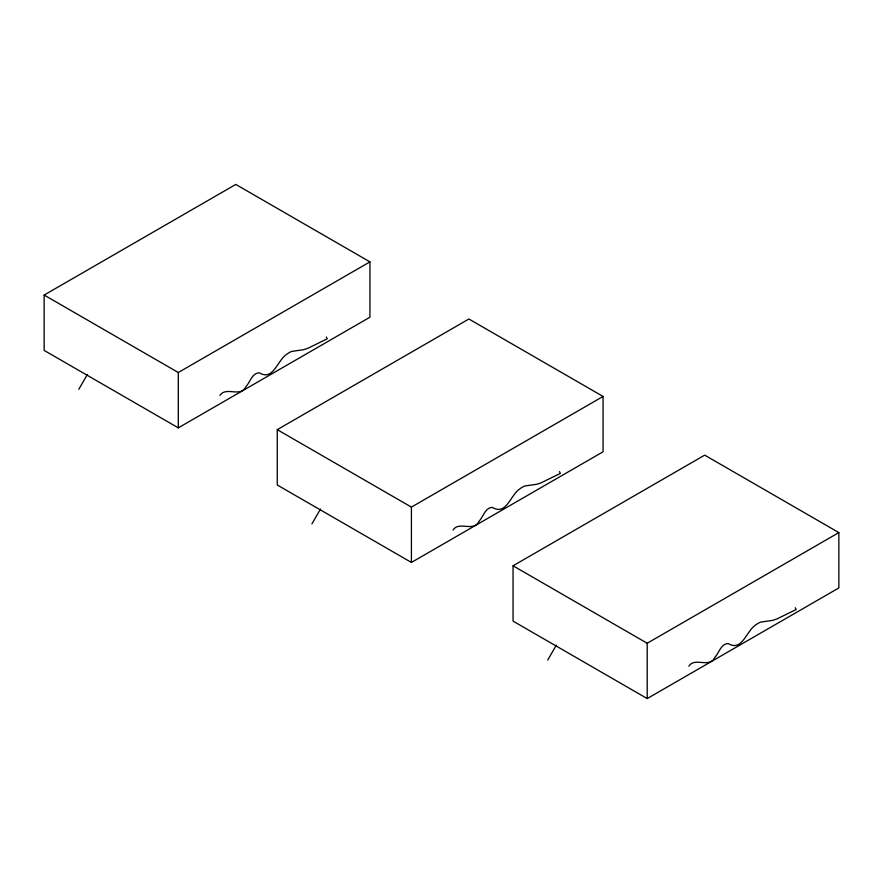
<?xml version="1.0" encoding="UTF-8"?>
<svg xmlns="http://www.w3.org/2000/svg" width="883" height="883" viewBox="0 0 883 883"><rect width="100%" height="100%" fill="white"/><g stroke="black" fill="none" stroke-linecap="round" stroke-linejoin="round"><path stroke-width="1.32" d="M78.808 389.326L87.406 374.414M219.944 395.441C225.982 386.07 240.496 397.957 245.96 386.644C250.154 382.151 252.085 372.968 259.282 372.792C273.255 381.357 277.328 360.308 286.655 354.337A19.978 11.534 -60 0 1 291.82 351.401L303.586 349.69L308.012 348.233L327.262 338.785L326.335 337.019M311.92 523.917L320.529 509.005M453.056 530.032C459.105 520.65 473.608 532.548 479.083 521.235C483.277 516.732 485.197 507.559 492.394 507.372C506.367 515.948 510.44 494.899 519.767 488.917A19.978 11.534 -60 0 1 524.932 485.981L536.698 484.281L541.124 482.813L560.374 473.376L559.447 471.599M547.714 660.043L556.323 645.142M688.85 666.157C694.899 656.786 709.402 668.685 714.877 657.371C719.071 652.868 720.992 643.696 728.188 643.508C742.161 652.084 746.234 631.036 755.561 625.054A19.978 11.534 -60 0 1 760.727 622.118L772.493 620.418L776.919 618.95L796.179 609.513L795.241 607.736M44.15 295.065L235.794 184.426L369.944 261.876L369.944 317.207L178.3 427.858L44.15 350.408L44.15 295.065L178.3 372.516L369.944 261.876M277.262 429.657L468.906 319.006L603.056 396.456L603.056 451.798L411.412 562.438L277.262 484.988L277.262 429.657L411.412 507.107L603.056 396.456M513.056 565.793L704.7 455.142L838.85 532.592L838.85 587.935L647.206 698.574L513.056 621.124L513.056 565.793L647.206 643.243L838.85 532.592M647.206 643.243L647.206 698.574M411.412 507.107L411.412 562.438M178.3 372.516L178.3 427.858"/></g></svg>
